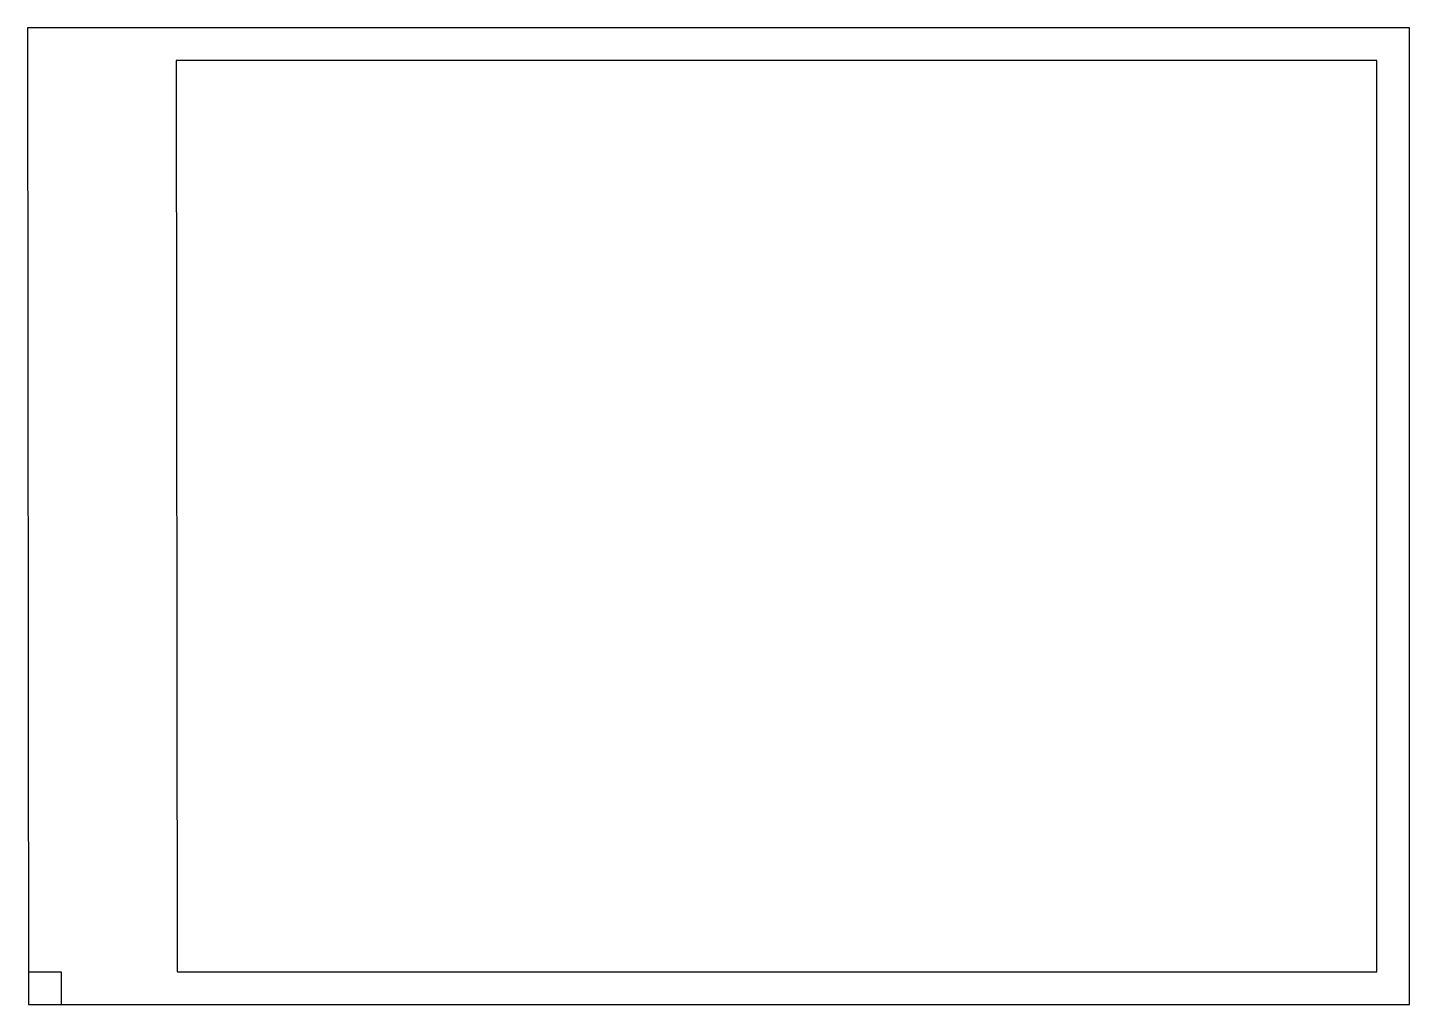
# Paper-space layout 'Layout1' of a CAD drawing. Header units: millimetres. Extents: x 0 to 297, y 0 to 210.
import ezdxf

# ---------------------------------------------------------------- set-up
doc = ezdxf.new("R2010")
doc.units = ezdxf.units.MM

psp = doc.layouts.get("Layout1")

# ---------------------------------------------------------------- linework, layer by layer
for p, q in [((297.21, 210.12), (-0.21, 210.12)), ((-0.21, 210.12), (0, 0)), ((6.79, 210.13), (6.79, 210.12)), ((31.79, 210.16), (31.79, 210.12)), ((297.21, 0), (297.21, 210.12)), ((-0.2, 203.12), (-0.21, 203.12)), ((290.21, 203.12), (31.8, 203.12)), ((31.8, 203.12), (31.99, 7)), ((290.21, 7), (290.21, 203.12)), ((297.21, 0), (297.21, 108.05)), ((0, 7), (6.99, 7)), ((6.99, 7), (7, 0.01)), ((31.99, 7), (290.21, 7)), ((0, 0), (297.21, 0)), ((0, 0), (297.21, 0))]:
    psp.add_line(p, q)

doc.saveas('drawing.dxf')
